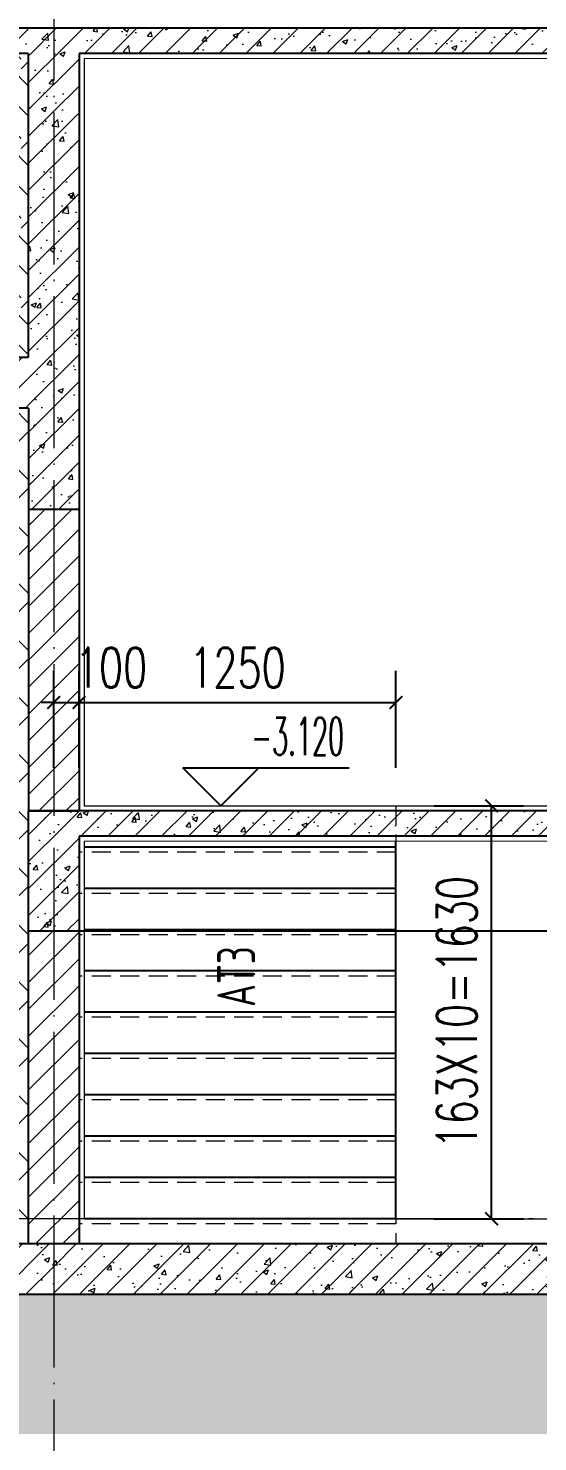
# Model space of a CAD drawing. Extents: x -1307975 to -76406, y -96289 to 379359.
# Drawn here: x -624620 to -622611, y 351137 to 356718 of the extents above; entities that cross this region are included whole.
import ezdxf

# ---------------------------------------------------------------- set-up
doc = ezdxf.new("R2010")
doc.units = 0
doc.header["$LTSCALE"] = 1000
doc.linetypes.add('DOTE', pattern=[2.42, 2, -0.2, 0.02, -0.2])
doc.linetypes.add('HIDDEN', pattern=[0.375, 0.25, -0.125])
doc.layers.get('0').update_dxf_attribs({"linetype": 'CONTINUOUS'})
doc.layers.get('DEFPOINTS').update_dxf_attribs({"linetype": 'CONTINUOUS'})
for name, color, linetype in [('DIM_ELEV', 3, 'CONTINUOUS'), ('PUB_TEXT', 2, 'CONTINUOUS'), ('TEXT', 2, 'CONTINUOUS'), ('WALL', 5, 'CONTINUOUS'), ('尺寸标注', 86, 'CONTINUOUS'), ('看线', 251, 'CONTINUOUS')]:
    doc.layers.add(name, color=color, linetype=linetype)
for name, color, linetype, lineweight in [('DOTE', 19, 'DOTE', 9), ('PUB_HATCH', 8, 'CONTINUOUS', 9), ('STAIR', 2, 'CONTINUOUS', 18), ('内粉刷', 37, 'CONTINUOUS', 9), ('填充', 251, 'CONTINUOUS', 5)]:
    doc.layers.add(name, color=color, linetype=linetype, lineweight=lineweight)
doc.styles.add('_TCH_DIM', font='SIMPLEX.shx', dxfattribs={"width": 0.7, "bigfont": 'GBCBIG.shx'})
doc.styles.add('_TCH_DIM_T3', font='SIMPLEX', dxfattribs={"width": 0.705882, "bigfont": 'GBCBIG'})
doc.styles.add('TSSD_REIN', font='tssdeng.shx', dxfattribs={"width": 0.7, "height": 300, "bigfont": 'tssdchn.shx'})
doc.dimstyles.new('_TCH_ARCH&&50', dxfattribs={"dimtxt": 157.5, "dimasz": 50, "dimexe": 125, "dimexo": 150, "dimgap": 58.75, "dimtad": 1, "dimdec": 0, "dimzin": 0, "dimdsep": 46, "dimtxsty": '_TCH_DIM_T3', "dimblk": 'ARCHTICK', "dimcen": 0.09, "dimclrt": 7, "dimazin": 0, "dimtfac": 1, "dimtdec": 0, "dimtix": 1, "dimtmove": 2, "dimatfit": 3, "dimldrblk": 'ARCHTICK', "dimfxl": 1, "dimtolj": 1, "dimtzin": 0, "dimarcsym": 0})
pattern_1 = [(45, (-1035007.906, 393076.42), (-53.033009, 53.033009), []), (50, (-1035007.9, 393076.42), (215.178055, -18.82564), [22.5, -247.5]), (355, (-1035007.9, 393076.42), (-41.6254, 225.65764), [18, -198]), (100.4514, (-1034989.97, 393074.85), (173.55281, 206.83186), [19.12206, -210.34263]), (46.1842, (-1035007.9, 393136.42), (320.17231, -49.6557), [33.75, -371.25]), (96.6356, (-1034981.22, 393132.28), (280.3988, 292.23536), [28.68309, -315.5139]), (351.1842, (-1035007.9, 393136.42), (280.39858, 292.23558), [27, -297]), (21, (-1034977.9, 393121.42), (179.072116, -120.78567), [22.5, -247.5]), (326, (-1034977.9, 393121.42), (72.9946, 217.54501), [18, -198]), (71.4514, (-1034962.98, 393111.35), (252.06679, 96.75915), [19.12206, -210.34263]), (37.5, (-1035007.906, 393076.42), (3.647957, 99.868156), [0, -195.6, 0, -201, 0, -198.75]), (7.5, (-1035007.91, 393076.42), (78.92086, 118.323514), [0, -114.6, 0, -191.1, 0, -75.75]), (327.5, (-1035074.806, 393076.42), (160.146731, -6.766462), [0, -75, 0, -234, 0, -310.5]), (317.5, (-1035104.8, 393076.42), (174.95585, 30.031495), [0, -97.5, 0, -155.4, 0, -220.5])]
pattern_2 = [(45, (-1035007.906, 393130.27), (-53.03303, 53.03303), [])]

# ---------------------------------------------------------------- blocks, each defined once
blk = doc.blocks.new('_ArchTick')
at = {"color": 0, "linetype": 'ByBlock', "const_width": 0.15}
blk.add_lwpolyline([(-0.5, -0.5), (0.5, 0.5)], dxfattribs=at)
blk = doc.blocks.new('*D859')
at = {"layer": 'DEFPOINTS', "color": 0, "transparency": 16777216}
for p in [(-623170.2, 354055.9), (-624420.2, 353647.6), (-623170.2, 353647.6)]:
    blk.add_point(p, dxfattribs=at)
at = {"layer": '尺寸标注', "color": 0, "lineweight": -2, "transparency": 16777216}
for p, q in [((-624420.2, 353797.6), (-624420.2, 354180.9)), ((-623170.2, 353797.6), (-623170.2, 354180.9)), ((-624420.2, 354055.9), (-623170.2, 354055.9))]:
    blk.add_line(p, q, dxfattribs=at)
at = {"layer": '尺寸标注', "color": 0, "lineweight": -2, "transparency": 16777216, "xscale": 50, "yscale": 50, "zscale": 50, "rotation": 180}
blk.add_blockref('_ArchTick', (-624420.2, 354055.9), dxfattribs=at)
at = {"layer": '尺寸标注', "color": 0, "lineweight": -2, "transparency": 16777216, "xscale": 50, "yscale": 50, "zscale": 50}
blk.add_blockref('_ArchTick', (-623170.2, 354055.9), dxfattribs=at)
at = {"layer": '尺寸标注', "color": 7, "transparency": 16777216, "insert": (-623795.2, 354193.4), "char_height": 157.5, "attachment_point": 5, "style": '_TCH_DIM_T3'}
blk.add_mtext('\\A1;1250', dxfattribs=at)
blk = doc.blocks.new('*D860')
at = {"layer": 'DEFPOINTS', "color": 0, "transparency": 16777216}
for p in [(-624420.2, 354055.9), (-624520.1, 353647.6), (-624420.2, 353647.6)]:
    blk.add_point(p, dxfattribs=at)
at = {"layer": '尺寸标注', "color": 0, "lineweight": -2, "transparency": 16777216}
for p, q in [((-624520.1, 353797.6), (-624520.1, 354180.9)), ((-624420.2, 353797.6), (-624420.2, 354180.9)), ((-624520.1, 354055.9), (-624570.1, 354055.9)), ((-624520.1, 354055.9), (-624420.2, 354055.9)), ((-624420.2, 354055.9), (-624370.2, 354055.9))]:
    blk.add_line(p, q, dxfattribs=at)
at = {"layer": '尺寸标注', "color": 0, "lineweight": -2, "transparency": 16777216, "xscale": 50, "yscale": 50, "zscale": 50}
blk.add_blockref('_ArchTick', (-624520.1, 354055.9), dxfattribs=at)
at = {"layer": '尺寸标注', "color": 0, "lineweight": -2, "transparency": 16777216, "xscale": 50, "yscale": 50, "zscale": 50, "rotation": 180}
blk.add_blockref('_ArchTick', (-624420.2, 354055.9), dxfattribs=at)
at = {"layer": '尺寸标注', "color": 7, "transparency": 16777216, "insert": (-624294, 354193.4), "char_height": 157.5, "attachment_point": 5, "style": '_TCH_DIM_T3'}
blk.add_mtext('\\A1;100', dxfattribs=at)
blk = doc.blocks.new('*D861')
at = {"layer": 'DEFPOINTS', "color": 0, "transparency": 16777216}
for p in [(-623170.2, 353647.6), (-622792.9, 353647.6), (-623170.2, 352017.6)]:
    blk.add_point(p, dxfattribs=at)
at = {"layer": '尺寸标注', "color": 0, "lineweight": -2, "transparency": 16777216}
for p, q in [((-623020.2, 353647.6), (-622667.9, 353647.6)), ((-622792.9, 352017.6), (-622792.9, 353647.6)), ((-623020.2, 352017.6), (-622667.9, 352017.6))]:
    blk.add_line(p, q, dxfattribs=at)
at = {"layer": '尺寸标注', "color": 0, "lineweight": -2, "transparency": 16777216, "xscale": 50, "yscale": 50, "zscale": 50}
for p, rotation in [((-622792.9, 353647.6), 90), ((-622792.9, 352017.6), 270)]:
    blk.add_blockref('_ArchTick', p, dxfattribs=dict(at, rotation=rotation))
at = {"layer": '尺寸标注', "color": 7, "transparency": 16777216, "insert": (-622930.4, 352832.6), "char_height": 157.5, "attachment_point": 5, "rotation": 90, "style": '_TCH_DIM_T3'}
blk.add_mtext('\\A1;163X10=1630', dxfattribs=at)

msp = doc.modelspace()

# ---------------------------------------------------------------- hatches: boundary and pattern name
at = {"layer": 'PUB_HATCH'}
h = msp.add_hatch(dxfattribs=at)
h.set_pattern_fill('钢筋混凝土', color=256, scale=30, style=0)
h.set_pattern_definition(pattern_1)
h.paths.add_polyline_path([(-624519.72, 356651.16), (-624518.86, 356717.83), (-627120.15, 356717.83), (-626920.15, 356617.83), (-624620.14, 356617.83)])
h = msp.add_hatch(dxfattribs=at)
h.set_pattern_fill('钢筋混凝土', color=256, scale=30, style=0)
h.set_pattern_definition(pattern_1)
h.paths.add_polyline_path([(-621719.78, 356651.16), (-621718.92, 356717.83), (-624518.86, 356717.83), (-624519.72, 356651.16), (-624420.14, 356617.83), (-621820.21, 356617.83)])
h = msp.add_hatch(dxfattribs=at)
h.set_pattern_fill('钢筋混凝土', color=256, scale=30, style=0)
h.set_pattern_definition(pattern_1)
h.paths.add_polyline_path([(-624519.72, 356651.16), (-624620.14, 356617.83), (-624620.07, 355417.63), (-624553.39, 355350.96), (-624420.07, 355417.63), (-624420.14, 356617.83)])
h = msp.add_hatch(dxfattribs=at)
h.set_pattern_fill('钢筋混凝土', color=256, scale=30, style=0)
h.set_pattern_definition(pattern_1)
h.paths.add_polyline_path([(-624553.39, 355350.96), (-624620.07, 355417.63), (-627020.15, 355417.63), (-627020.15, 355284.29), (-626920.15, 355217.63), (-624620.05, 355217.63)])
h = msp.add_hatch(dxfattribs=at)
h.set_pattern_fill('钢筋混凝土', color=256, scale=30, style=0)
h.set_pattern_definition(pattern_1)
h.paths.add_polyline_path([(-624553.39, 355350.96), (-624620.05, 355217.63), (-624620.03, 354817.7), (-624420.03, 354817.72), (-624420.07, 355417.63)])
h = msp.add_hatch(dxfattribs=at)
h.set_pattern_fill('普通砖', color=256, scale=30, style=0)
h.set_pattern_definition(pattern_2)
h.paths.add_polyline_path([(-624420.03, 354817.71), (-624620.03, 354817.71), (-624620.04, 353627.63), (-624420.04, 353627.63)])
h = msp.add_hatch(dxfattribs=at)
h.set_pattern_fill('钢筋混凝土', color=256, scale=30, style=0)
h.set_pattern_definition(pattern_1)
h.paths.add_polyline_path([(-621820.06, 353527.63), (-621620.21, 353627.63), (-624620.16, 353627.63), (-624420.16, 353527.63)])
h = msp.add_hatch(dxfattribs=at)
h.set_pattern_fill('钢筋混凝土', color=256, scale=30, style=0)
h.set_pattern_definition(pattern_1)
h.paths.add_polyline_path([(-624420.16, 353527.63), (-624620.16, 353627.63), (-624620.15, 353152.43), (-624420.15, 353152.43)])
h = msp.add_hatch(dxfattribs=at)
h.set_pattern_fill('普通砖', color=256, scale=30, style=0)
h.set_pattern_definition(pattern_2)
h.paths.add_polyline_path([(-624420.04, 353627.64), (-624620.04, 353627.65), (-624620.04, 353627.64), (-624420.04, 353627.63)])
h = msp.add_hatch(dxfattribs=at)
h.set_pattern_fill('普通砖', color=256, scale=30, style=0)
h.set_pattern_definition(pattern_2)
h.paths.add_polyline_path([(-624620.04, 353627.63), (-624420.04, 353627.62), (-624420.04, 353627.64), (-624620.04, 353627.65)])
h = msp.add_hatch(dxfattribs=at)
h.set_pattern_fill('普通砖', color=256, scale=30, style=0)
h.set_pattern_definition(pattern_2)
h.paths.add_polyline_path([(-624420.07, 353152.43), (-624620.07, 353152.44), (-624620.15, 351917.63), (-624420.15, 351917.63)])
h = msp.add_hatch(dxfattribs=at)
h.set_pattern_fill('钢筋混凝土', color=256, scale=30, style=0)
h.set_pattern_definition(pattern_1)
h.paths.add_polyline_path([(-624520.15, 351717.63), (-624520.15, 351917.63), (-628576.75, 351917.63), (-628576.75, 351717.63)])
h = msp.add_hatch(dxfattribs=at)
h.set_pattern_fill('钢筋混凝土', color=256, scale=30, style=0)
h.set_pattern_definition(pattern_1)
h.paths.add_polyline_path([(-621720.21, 351717.63), (-621720.21, 351917.63), (-624520.15, 351917.63), (-624520.15, 351717.63)])
at = {"layer": '填充'}
h = msp.add_hatch(dxfattribs=at)
h.set_pattern_fill('EARTH', color=250, scale=70, angle=45, style=0)
h.set_pattern_definition([(45, (-1424446.46, -29846.63), (0, 314.308964), [222.25, -222.25]), (45, (-1424505.4, -29787.7), (0, 314.308964), [222.25, -222.25]), (45, (-1424564.33, -29728.77), (0, 314.308964), [222.25, -222.25]), (135, (-1424564.33, -29689.48), (-314.308964, 0), [222.25, -222.25]), (135, (-1424505.4, -29630.54), (-314.308964, 0), [222.25, -222.25]), (135, (-1424446.46, -29571.61), (-314.308964, 0), [222.25, -222.25])])
edge = h.paths.add_edge_path()
edge.add_line((-628576.36, 356617.62), (-628577.14, 355417.63))
edge.add_line((-628576.75, 355417.63), (-624620.1, 355420.12))
edge.add_line((-624620.1, 355420.12), (-624620.1, 356615.33))
edge.add_line((-624620.1, 356615.33), (-628576.75, 356617.62))
h = msp.add_hatch(dxfattribs=at)
h.set_pattern_fill('ANSI37', color=196, scale=100, style=0)
h.set_pattern_definition([(45, (-616520.15, 361877.67), (-112.2532, 112.2532), []), (135, (-616520.15, 361877.67), (-112.2532, -112.2532), [])])
h.paths.add_polyline_path([(-628576.75, 355217.63), (-628576.75, 352017.63), (-624620.15, 352017.41), (-624620.15, 355217.62), (-626920.15, 355217.63)])
h = msp.add_hatch(dxfattribs=at)
h.set_pattern_fill('EARTH', color=250, scale=50, angle=45, style=0)
h.set_pattern_definition([(45, (-780215.23, 488801.7), (0, 224.5064), [158.75, -158.75]), (45, (-780257.33, 488843.8), (0, 224.5064), [158.75, -158.75]), (45, (-780299.42, 488885.89), (0, 224.5064), [158.75, -158.75]), (135, (-780299.42, 488913.95), (-224.5064, 0), [158.75, -158.75]), (135, (-780257.33, 488956.05), (-224.5064, 0), [158.75, -158.75]), (135, (-780215.23, 488998.14), (-224.5064, 0), [158.75, -158.75])])
h.paths.add_polyline_path([(-613447.97, 351167.73), (-613447.97, 351717.98), (-628626.81, 351717.98), (-628626.81, 351167.73)])

# ---------------------------------------------------------------- linework, layer by layer
at = {"layer": 'DIM_ELEV', "color": 6}
for p, q in [((-623860.55, 353647.63), (-624010.55, 353797.63)), ((-624010.55, 353797.63), (-623354.55, 353797.63)), ((-623860.55, 353647.63), (-623710.55, 353797.63))]:
    msp.add_line(p, q, dxfattribs=at)
at = {"layer": 'DOTE', "linetype": 'DOTE', "ltscale": 0.3}
msp.add_line((-624520.15, 361467.66), (-624520.15, 351054.11), dxfattribs=at)
at = {"layer": 'DOTE', "linetype": 'DOTE'}
msp.add_line((-613167.97, 352017.63), (-628894.75, 352017.63), dxfattribs=at)
at = {"layer": 'STAIR', "linetype": 'HIDDEN', "ltscale": 0.3}
for points in [[(-623170.21, 353647.63), (-623170.21, 351917.63)], [(-623170.21, 353464.63), (-624420.21, 353464.63)], [(-623170.21, 353301.63), (-624420.21, 353301.63)], [(-623170.21, 353138.63), (-624420.21, 353138.63)], [(-623170.21, 352975.63), (-624420.21, 352975.63)], [(-623170.21, 352812.63), (-624420.21, 352812.63)], [(-623170.21, 352649.63), (-624420.21, 352649.63)], [(-623170.21, 352486.63), (-624420.21, 352486.63)], [(-623170.21, 352323.63), (-624420.21, 352323.63)], [(-623170.21, 352160.63), (-624420.21, 352160.63)], [(-623170.21, 351997.63), (-624420.21, 351997.63)]]:
    msp.add_lwpolyline(points, dxfattribs=at)
at = {"layer": 'TEXT', "color": 230}
msp.add_line((-621820.22, 353152.72), (-624420.15, 353152.66), dxfattribs=at)
at = {"layer": 'WALL'}
for p, q in [((-624518.86, 356717.83), (-627120.15, 356717.83)), ((-621718.92, 356717.83), (-624518.86, 356717.83)), ((-624620.14, 356617.83), (-626920.15, 356617.83)), ((-624620.14, 356617.83), (-624620.07, 355417.63)), ((-624420.14, 356617.83), (-624420.07, 355417.63)), ((-621820.21, 356617.83), (-624420.14, 356617.83)), ((-624620.07, 355417.63), (-627020.15, 355417.63)), ((-624420.07, 355417.63), (-624420.03, 354817.72)), ((-624620.05, 355217.63), (-626920.15, 355217.63)), ((-624620.05, 355217.63), (-624620.03, 354817.7)), ((-624620.03, 354817.71), (-624620.04, 353627.63)), ((-624420.03, 354817.72), (-624620.03, 354817.7)), ((-624420.03, 354817.71), (-624420.04, 353627.63)), ((-621620.21, 353627.63), (-624620.16, 353627.63)), ((-624620.16, 353627.63), (-624620.15, 353152.43)), ((-624620.04, 353627.65), (-624620.04, 353627.64)), ((-624620.04, 353627.63), (-624620.04, 353627.65)), ((-624420.04, 353627.63), (-624620.04, 353627.64)), ((-624620.04, 353627.63), (-624420.04, 353627.62)), ((-624420.04, 353627.64), (-624420.04, 353627.63)), ((-624420.04, 353627.62), (-624420.04, 353627.64)), ((-621820.06, 353527.63), (-624420.16, 353527.63)), ((-624420.16, 353527.63), (-624420.15, 353152.43)), ((-624620.07, 353152.44), (-624620.15, 351917.63)), ((-624420.15, 353152.43), (-624620.15, 353152.43)), ((-624420.15, 353152.43), (-624420.07, 353152.43)), ((-624420.07, 353152.43), (-624420.15, 351917.63)), ((-624520.15, 351917.63), (-628576.75, 351917.63)), ((-621720.21, 351917.63), (-624520.15, 351917.63)), ((-624520.15, 351717.63), (-628576.75, 351717.63)), ((-621720.21, 351717.63), (-624520.15, 351717.63))]:
    msp.add_line(p, q, dxfattribs=at)
at = {"layer": '内粉刷'}
for p, q in [((-624400.12, 353647.63), (-621620.27, 353647.63)), ((-624400.12, 352017.63), (-621840.21, 352017.63))]:
    msp.add_line(p, q, dxfattribs=at)
for points in [[(-621765.27, 355727.63), (-621840.21, 355727.63), (-621840.21, 356597.83), (-624400.12, 356597.05), (-624400.12, 353647.64)], [(-621840.21, 352017.63), (-621840.21, 353507.62), (-624400.12, 353506.85), (-624400.12, 352017.63)]]:
    msp.add_lwpolyline(points, dxfattribs=at)
at = {"layer": '看线', "color": 32}
msp.add_line((-623170.21, 352017.63), (-623170.21, 353507.22), dxfattribs=at)
for points in [[(-623170.21, 353484.63), (-624400.12, 353484.63)], [(-623170.21, 353321.63), (-624400.12, 353321.63)], [(-623170.21, 353158.63), (-624400.12, 353158.63)], [(-623170.21, 352995.63), (-624400.12, 352995.63)], [(-623170.21, 352832.63), (-624400.12, 352832.63)], [(-623170.21, 352669.63), (-624400.12, 352669.63)], [(-623170.21, 352506.63), (-624400.12, 352506.63)], [(-623170.21, 352343.63), (-624400.12, 352343.63)], [(-623170.21, 352180.63), (-624400.12, 352180.63)], [(-623170.21, 352017.63), (-624400.12, 352017.63)]]:
    msp.add_lwpolyline(points, dxfattribs=at)

# ---------------------------------------------------------------- texts
at = {"layer": 'PUB_TEXT', "color": 6, "style": '_TCH_DIM', "width": 0.494118}
msp.add_text('-3.120', height=148.75, dxfattribs=at).set_placement((-623740.55, 353847.68))
at = {"layer": 'TEXT', "color": 230, "style": 'TSSD_REIN', "width": 0.7}
msp.add_text('AT3', height=150, rotation=90, dxfattribs=at).set_placement((-623725.27, 352853.75))

# ---------------------------------------------------------------- dimensions: what is measured, and where the dimension line sits
at = {"layer": '尺寸标注', "color": 106}
dim = msp.add_linear_dim(base=(-624420.21, 354055.91), p1=(-624520.15, 353647.63), p2=(-624420.21, 353647.63), angle=0, dimstyle='_TCH_ARCH&&50', dxfattribs=at)
dim.commit()
dim.dimension.update_dxf_attribs({"geometry": '*D860', "text_midpoint": (-624294, 354193.41), "dimtype": 161})
dim = msp.add_aligned_dim(p1=(-624420.21, 353647.63), p2=(-623170.21, 353647.63), distance=408.28, dimstyle='_TCH_ARCH&&50', dxfattribs=at)
dim.commit()
dim.dimension.update_dxf_attribs({"geometry": '*D859', "text_midpoint": (-623795.21, 354193.41)})
dim = msp.add_aligned_dim(p1=(-623170.21, 352017.63), p2=(-623170.21, 353647.63), distance=-377.31, text='163X10=1630', dimstyle='_TCH_ARCH&&50', dxfattribs=at)
dim.commit()
dim.dimension.update_dxf_attribs({"geometry": '*D861', "text_midpoint": (-622930.4, 352832.63)})

doc.saveas('drawing.dxf')
